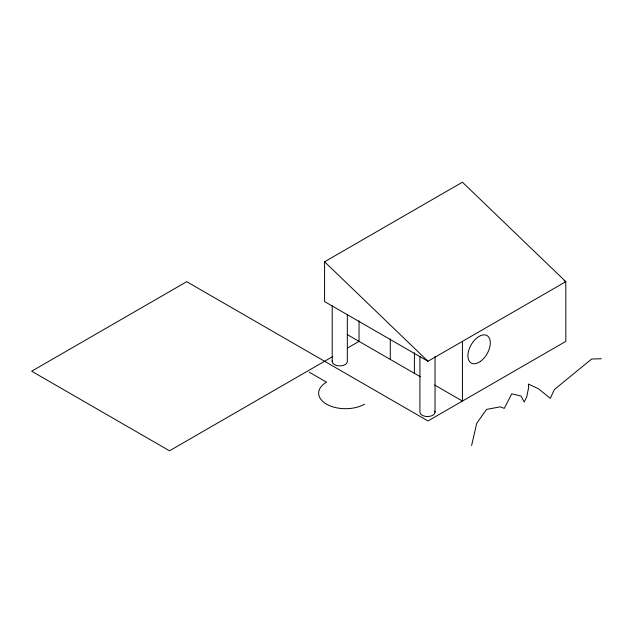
<?xml version="1.0" encoding="UTF-8"?>
<svg xmlns="http://www.w3.org/2000/svg" width="633" height="633" viewBox="0 0 633 633"><rect width="100%" height="100%" fill="white"/><g stroke="black" fill="none" stroke-linecap="round" stroke-linejoin="round"><path stroke-width="0.95" d="M471.609 445.497L476.728 423.342L486.5 409.424L500.276 406.829L504.287 408.364L511.741 393.829L521.03 396.06L524.251 402.05L526.767 396.741L528.587 387.657L528.405 384.041L538.564 388.828L550.299 398.379L554.421 389.509L591.649 359.014L601.35 358.753M564.106 280.696L565.815 281.677L427.963 361.269L324.579 301.577L324.579 261.785L462.422 182.201L565.815 281.677L565.815 341.369L427.963 420.961L186.727 281.685L31.65 371.215L169.502 450.799L332.784 356.529M347.549 348L359.038 341.369L359.038 320.82M347.549 334.738L420.304 376.738M434.626 385.006L462.422 401.061L462.422 341.369M309.292 372.212L326.525 382.166A26.926 15.548 0 0 0 326.525 404.147A26.926 15.548 0 0 0 364.6 404.147M324.579 261.785L427.963 361.269M435.029 356.403L435.029 412.178M419.924 356.403L419.924 412.178A7.556 4.36 0 0 0 428.462 416.498A7.556 4.36 0 0 0 434.776 411.046M414.401 352.755L414.401 373.335M390.276 338.829L390.276 359.409M347.327 314.569L347.327 361.538A7.556 4.36 0 0 1 338.79 365.866A7.556 4.36 0 0 1 332.475 360.414M332.214 305.763L332.214 361.538M480.36 361.443A15.841 9.147 -60 0 0 488.122 336.432A15.841 9.147 -60 0 0 468.847 350.057A15.841 9.147 -60 0 0 480.36 361.443"/></g></svg>
